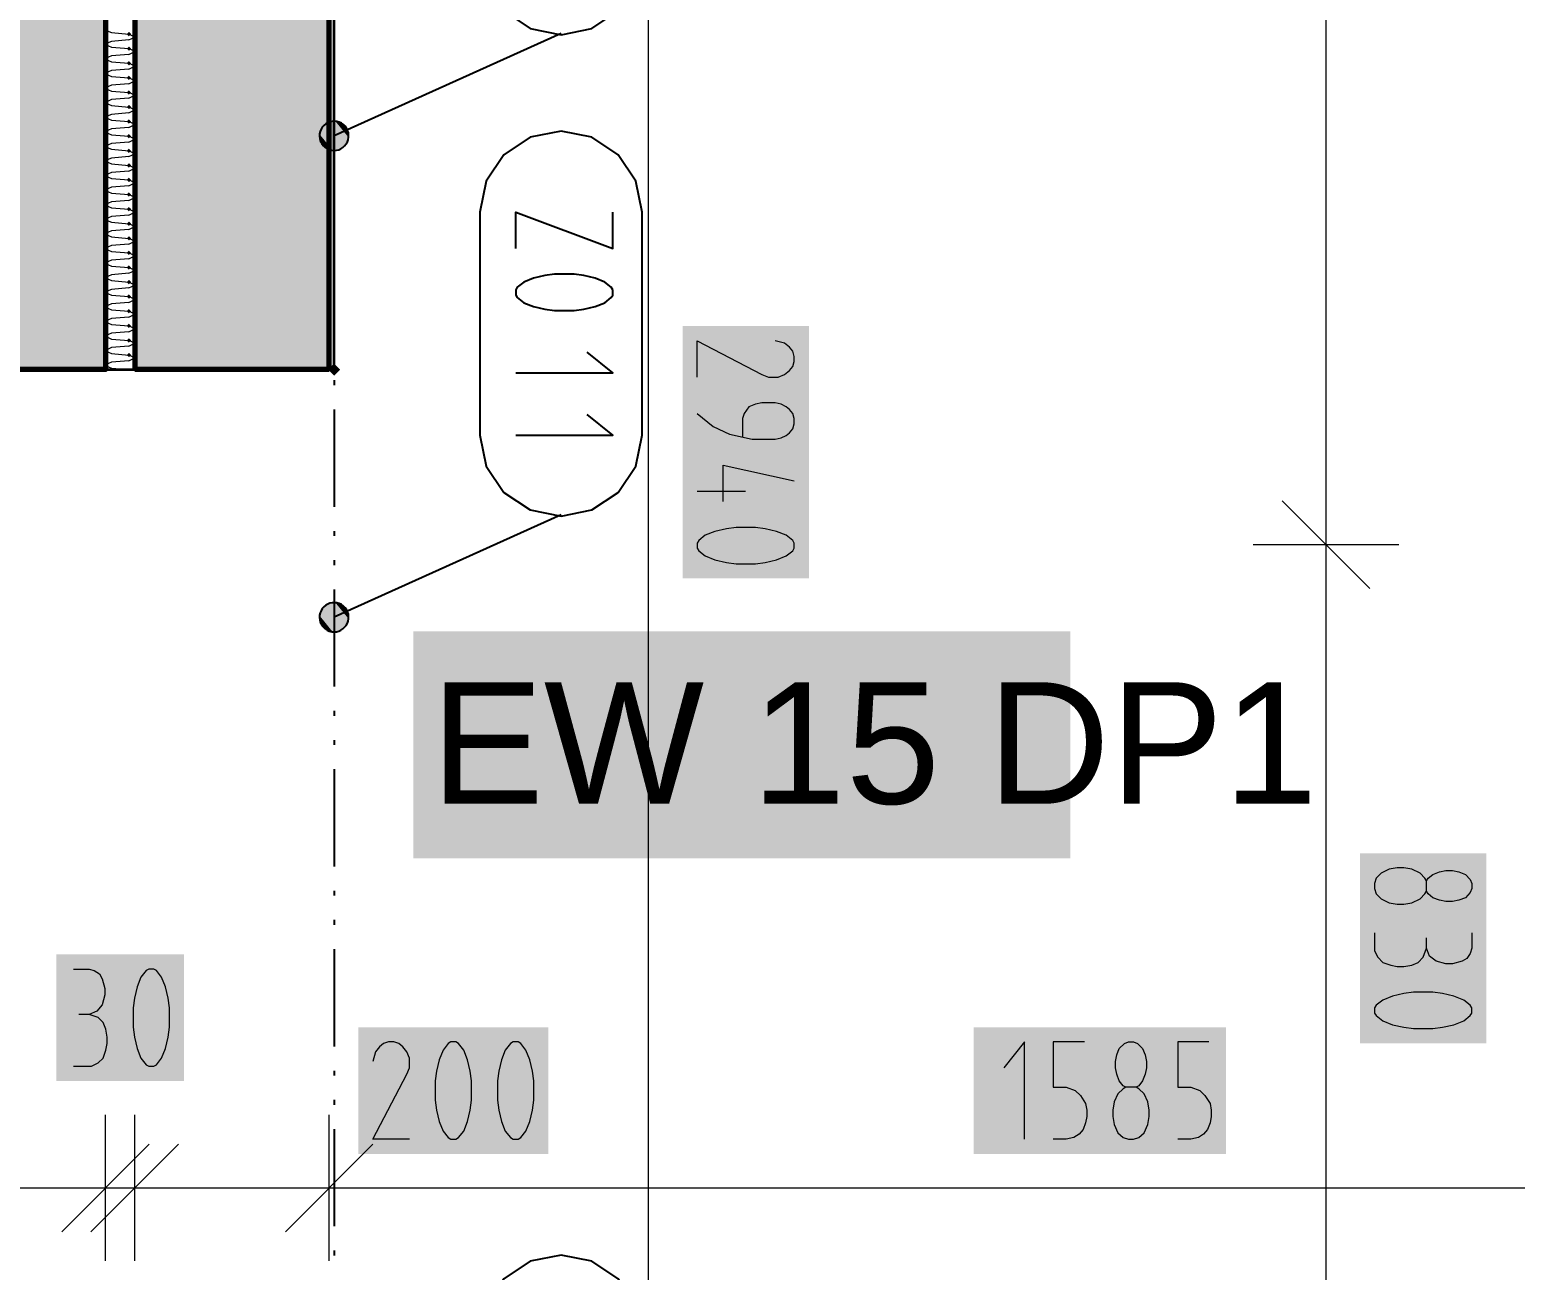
# Model space of a CAD drawing. Header units: millimetres. Extents: x 0 to 594, y 0 to 420.
# Drawn here: x 439.64 to 451.67, y 257.56 to 267.6 of the extents above; entities that cross this region are included whole.
import ezdxf

# ---------------------------------------------------------------- set-up
doc = ezdxf.new("R2010")
doc.units = ezdxf.units.MM
doc.header["$LTSCALE"] = 8
for name, color, linetype in [('PDF_Koty delkove', 7, 'Continuous'), ('PDF_Omitka', 7, 'Continuous'), ('PDF_Popis Zamecnicke vyrobky', 7, 'Continuous'), ('PDF_Steny obvodove nosne', 7, 'Continuous'), ('PDF_Steny sendvic', 7, 'Continuous'), ('PDF_Text', 7, 'Continuous')]:
    doc.layers.add(name, color=color, linetype=linetype)
doc.layers.add('PDF_Popis PO dveri', color=7, linetype='Continuous', true_color=0xffffff)
doc.styles.add('PDF Arial', font='arial.ttf')

msp = doc.modelspace()

# ---------------------------------------------------------------- hatches: boundary and pattern name
at = {"layer": 'PDF_Steny obvodove nosne', "true_color": 0xc0c0c0, "transparency": 33554559}
msp.add_hatch(color=9, dxfattribs=at).paths.add_polyline_path([(440.256, 268.63), (421.595, 268.63), (421.595, 267.213), (438.839, 267.213), (440.256, 267.213)])

# ---------------------------------------------------------------- linework, layer by layer
at = {"layer": 'PDF_Koty delkove', "lineweight": 18}
for points in [[(444.652, 151.701), (444.652, 152.291), (444.652, 153.433), (444.652, 155.441), (444.652, 174.221), (444.652, 190.126), (444.652, 190.913), (444.652, 200.953), (444.652, 202.921), (444.652, 206.937), (444.652, 208.118), (444.652, 208.63), (444.652, 250.48), (444.652, 250.992), (444.652, 252.606), (444.652, 275.756), (444.652, 276.386), (444.652, 282.456), (444.652, 299.653), (444.652, 301.622), (444.652, 302.213)], [(450.138, 299.653), (450.138, 298.197), (450.138, 288.118), (450.138, 275.756), (450.138, 263.433), (450.138, 256.898), (450.138, 252.604)], [(445.046, 264.79), (445.046, 265.084), (445.571, 264.811), (445.624, 264.79), (445.702, 264.79), (445.754, 264.811), (445.794, 264.842), (445.821, 264.874), (445.833, 264.916), (445.833, 264.957), (445.821, 265), (445.794, 265.031), (445.754, 265.063), (445.677, 265.084)], [(445.768, 264.317), (445.794, 264.338), (445.821, 264.37), (445.833, 264.412), (445.833, 264.453), (445.821, 264.496), (445.794, 264.527), (445.768, 264.548), (445.728, 264.569), (445.677, 264.58), (445.571, 264.58), (445.519, 264.569), (445.466, 264.548), (445.427, 264.496), (445.414, 264.453), (445.414, 264.307)], [(445.046, 264.496), (445.177, 264.39), (445.309, 264.327), (445.492, 264.286), (445.677, 264.286), (445.728, 264.297), (445.768, 264.317)], [(445.256, 263.782), (445.256, 264.076), (445.833, 263.949)], [(445.046, 263.866), (445.439, 263.866)], [(449.784, 263.787), (450.493, 263.079)], [(449.548, 263.433), (450.138, 263.433), (450.729, 263.433)], [(450.952, 260.711), (450.966, 260.732), (451.005, 260.763), (451.057, 260.784), (451.11, 260.795), (451.163, 260.795), (451.215, 260.784), (451.267, 260.763), (451.307, 260.721), (451.319, 260.69), (451.319, 260.648), (451.307, 260.617), (451.267, 260.574), (451.215, 260.554), (451.163, 260.543), (451.11, 260.543), (451.057, 260.554), (451.005, 260.574), (450.966, 260.606), (450.952, 260.627)], [(450.532, 260.291), (450.532, 260.144)], [(451.319, 260.291), (451.319, 260.165), (451.307, 260.123), (451.28, 260.081), (451.241, 260.06), (451.163, 260.039), (451.11, 260.039), (451.031, 260.06), (450.978, 260.102), (450.952, 260.165), (450.952, 260.249)], [(450.532, 260.144), (450.559, 260.092), (450.598, 260.05), (450.663, 260.029), (450.716, 260.018), (450.769, 260.018), (450.834, 260.029), (450.886, 260.05), (450.926, 260.092), (450.952, 260.165)], [(439.997, 259.996), (440.123, 259.996), (440.165, 259.984), (440.206, 259.957), (440.228, 259.918), (440.249, 259.84), (440.249, 259.787), (440.228, 259.708), (440.186, 259.655), (440.123, 259.629), (440.039, 259.629)], [(440.773, 259.525), (440.773, 259.682), (440.763, 259.76), (440.742, 259.852), (440.71, 259.931), (440.669, 259.984), (440.647, 259.996), (440.606, 259.996), (440.584, 259.984), (440.543, 259.931), (440.511, 259.852), (440.49, 259.76), (440.479, 259.682), (440.479, 259.525), (440.49, 259.446), (440.511, 259.354), (440.543, 259.275), (440.584, 259.222), (440.606, 259.209), (440.647, 259.209), (440.669, 259.222), (440.71, 259.275), (440.742, 259.354)], [(439.997, 259.209), (440.143, 259.209), (440.196, 259.236), (440.238, 259.275), (440.259, 259.34), (440.269, 259.393), (440.269, 259.446), (440.259, 259.511), (440.238, 259.563), (440.196, 259.603), (440.123, 259.629)], [(440.742, 259.354), (440.763, 259.446), (440.773, 259.525)], [(442.716, 258.618), (442.421, 258.618), (442.695, 259.144), (442.716, 259.196), (442.716, 259.275), (442.695, 259.327), (442.663, 259.366), (442.632, 259.393), (442.59, 259.406), (442.548, 259.406), (442.506, 259.393), (442.474, 259.366), (442.443, 259.327), (442.421, 259.249)], [(443.723, 258.934), (443.723, 259.092), (443.713, 259.17), (443.692, 259.262), (443.66, 259.34), (443.619, 259.393), (443.597, 259.406), (443.556, 259.406), (443.534, 259.393), (443.493, 259.34), (443.461, 259.262), (443.44, 259.17)], [(447.698, 258.618), (447.698, 259.406), (447.531, 259.196)], [(448.182, 259.406), (447.93, 259.406), (447.93, 259.039), (448.035, 259.039), (448.108, 259.012), (448.15, 258.973), (448.192, 258.907), (448.202, 258.855), (448.202, 258.803), (448.192, 258.75), (448.171, 258.698), (448.139, 258.659), (448.098, 258.632), (448.035, 258.618), (447.93, 258.618)], [(448.497, 259.052), (448.465, 259.092), (448.444, 259.144), (448.434, 259.196), (448.434, 259.249), (448.444, 259.301), (448.465, 259.354), (448.507, 259.393), (448.539, 259.406), (448.58, 259.406), (448.612, 259.393), (448.654, 259.354), (448.675, 259.301), (448.686, 259.249), (448.686, 259.196), (448.675, 259.144), (448.654, 259.092), (448.623, 259.052), (448.602, 259.039)], [(449.189, 259.406), (448.938, 259.406), (448.938, 259.039), (449.043, 259.039), (449.116, 259.012), (449.158, 258.973), (449.2, 258.907), (449.21, 258.855), (449.21, 258.803), (449.2, 258.75), (449.179, 258.698), (449.147, 258.659), (449.106, 258.632), (449.043, 258.618), (448.938, 258.618)], [(443.44, 259.17), (443.429, 259.092), (443.429, 258.934), (443.44, 258.855), (443.461, 258.763), (443.493, 258.685), (443.534, 258.632), (443.556, 258.618), (443.597, 258.618), (443.619, 258.632), (443.66, 258.685), (443.692, 258.763), (443.713, 258.855), (443.723, 258.934)], [(448.517, 259.039), (448.497, 259.052)], [(440.256, 257.634), (440.256, 258.225), (440.256, 258.815)], [(440.492, 257.634), (440.492, 258.225), (440.492, 258.815)], [(442.067, 257.634), (442.067, 258.225), (442.067, 258.815)], [(439.902, 257.87), (440.61, 258.579)], [(440.138, 257.87), (440.847, 258.579)], [(441.713, 257.87), (442.421, 258.579)], [(421.555, 258.225), (423.012, 258.225), (438.839, 258.225), (440.256, 258.225), (440.492, 258.225), (442.067, 258.225)], [(442.067, 258.225), (454.547, 258.225), (455.177, 258.225)]]:
    msp.add_lwpolyline(points, dxfattribs=at)
for points in [[(445.362, 263.278), (445.519, 263.278), (445.597, 263.289), (445.689, 263.309), (445.768, 263.341), (445.821, 263.383), (445.833, 263.404), (445.833, 263.446), (445.821, 263.467), (445.768, 263.509), (445.689, 263.54), (445.597, 263.561), (445.519, 263.572), (445.362, 263.572), (445.283, 263.561), (445.191, 263.54), (445.112, 263.509), (445.059, 263.467), (445.046, 263.446), (445.046, 263.404), (445.059, 263.383), (445.112, 263.341), (445.191, 263.309), (445.283, 263.289)], [(450.716, 260.522), (450.769, 260.522), (450.834, 260.533), (450.9, 260.564), (450.939, 260.606), (450.952, 260.627), (450.952, 260.711), (450.939, 260.732), (450.9, 260.774), (450.834, 260.806), (450.769, 260.816), (450.716, 260.816), (450.651, 260.806), (450.585, 260.774), (450.545, 260.732), (450.532, 260.69), (450.532, 260.648), (450.545, 260.606), (450.585, 260.564), (450.651, 260.533)], [(450.848, 259.514), (451.005, 259.514), (451.083, 259.525), (451.175, 259.546), (451.254, 259.577), (451.307, 259.619), (451.319, 259.64), (451.319, 259.682), (451.307, 259.703), (451.254, 259.745), (451.175, 259.776), (451.083, 259.798), (451.005, 259.808), (450.848, 259.808), (450.769, 259.798), (450.677, 259.776), (450.598, 259.745), (450.545, 259.703), (450.532, 259.682), (450.532, 259.64), (450.545, 259.619), (450.598, 259.577), (450.677, 259.546), (450.769, 259.525)], [(443.219, 258.934), (443.219, 259.092), (443.209, 259.17), (443.188, 259.262), (443.157, 259.34), (443.115, 259.393), (443.093, 259.406), (443.052, 259.406), (443.03, 259.393), (442.989, 259.34), (442.957, 259.262), (442.936, 259.17), (442.925, 259.092), (442.925, 258.934), (442.936, 258.855), (442.957, 258.763), (442.989, 258.685), (443.03, 258.632), (443.052, 258.618), (443.093, 258.618), (443.115, 258.632), (443.157, 258.685), (443.188, 258.763), (443.209, 258.855)], [(448.706, 258.803), (448.706, 258.855), (448.696, 258.921), (448.665, 258.986), (448.623, 259.026), (448.602, 259.039), (448.517, 259.039), (448.497, 259.026), (448.454, 258.986), (448.423, 258.921), (448.412, 258.855), (448.412, 258.803), (448.423, 258.737), (448.454, 258.671), (448.497, 258.632), (448.539, 258.618), (448.58, 258.618), (448.623, 258.632), (448.665, 258.671), (448.696, 258.737)]]:
    msp.add_lwpolyline(points, close=True, dxfattribs=at)
at = {"layer": 'PDF_Koty delkove', "color": 7, "lineweight": 18, "true_color": 0xffffff, "transparency": 33554559}
for points in [[(444.928, 265.202), (444.928, 263.16), (445.951, 265.202), (445.951, 263.16)], [(450.414, 260.934), (450.414, 259.396), (451.437, 260.934), (451.437, 259.396)], [(439.857, 259.091), (440.891, 259.091), (439.857, 260.115), (440.891, 260.115)], [(442.303, 258.5), (443.841, 258.5), (442.303, 259.524), (443.841, 259.524)], [(447.286, 258.5), (449.328, 258.5), (447.286, 259.524), (449.328, 259.524)]]:
    msp.add_solid(points, dxfattribs=at)
at = {"layer": 'PDF_Omitka', "lineweight": 35}
for points in [[(442.106, 264.85), (442.106, 270.441), (442.067, 270.441), (442.067, 268.866), (442.067, 264.85)], [(442.106, 264.85), (442.067, 264.85)]]:
    msp.add_lwpolyline(points, dxfattribs=at)
at = {"layer": 'PDF_Popis PO dveri', "lineweight": 18, "transparency": 33554559}
msp.add_solid([(442.747, 260.893), (448.069, 260.893), (442.747, 262.73), (448.069, 262.73)], dxfattribs=at)
at = {"layer": 'PDF_Popis Zamecnicke vyrobky', "lineweight": 25}
for points in [[(443.288, 268.219), (443.338, 267.967), (443.48, 267.755), (443.693, 267.612), (443.944, 267.562), (444.195, 267.612), (444.408, 267.755), (444.55, 267.967), (444.6, 268.219)], [(443.944, 267.573), (442.106, 266.743)], [(441.999, 266.694), (442.008, 266.678), (442.02, 266.662), (442.034, 266.649), (442.05, 266.639), (442.068, 266.631), (442.087, 266.627), (442.106, 266.625), (442.125, 266.626), (442.144, 266.631), (442.162, 266.639), (442.178, 266.649), (442.192, 266.662), (442.204, 266.677), (442.214, 266.694), (442.22, 266.712), (442.224, 266.731), (442.224, 266.75), (442.222, 266.769), (442.216, 266.787), (442.207, 266.805), (442.196, 266.82), (442.182, 266.834), (442.166, 266.845), (442.149, 266.853), (442.13, 266.859), (442.111, 266.861), (442.092, 266.86), (442.073, 266.856), (442.055, 266.849), (442.039, 266.84), (442.024, 266.827), (442.011, 266.813), (442.001, 266.796), (441.994, 266.778), (441.989, 266.76), (441.988, 266.74), (441.99, 266.721), (441.995, 266.703), (441.999, 266.694)], [(442.058, 266.851), (442.058, 266.851)], [(441.999, 266.694), (441.999, 266.694)], [(442.214, 266.792), (442.214, 266.792)], [(442.155, 266.635), (442.155, 266.635)], [(443.577, 265.832), (443.577, 266.126), (444.364, 265.832), (444.364, 266.126)], [(444.364, 265.496), (444.351, 265.517), (444.299, 265.559), (444.22, 265.59), (444.128, 265.612), (444.05, 265.622), (443.892, 265.622), (443.814, 265.612), (443.721, 265.59), (443.643, 265.559), (443.59, 265.517), (443.577, 265.496), (443.577, 265.454), (443.59, 265.433), (443.643, 265.391), (443.721, 265.36), (443.814, 265.339), (443.892, 265.328)], [(443.892, 265.328), (444.05, 265.328), (444.128, 265.339), (444.22, 265.36), (444.299, 265.391), (444.351, 265.433), (444.364, 265.454), (444.364, 265.496)], [(443.577, 264.824), (444.364, 264.824), (444.155, 264.992)], [(443.577, 264.32), (444.364, 264.32), (444.155, 264.488)], [(443.944, 263.675), (442.106, 262.845)], [(442.058, 262.953), (442.058, 262.953)], [(442.214, 262.894), (442.214, 262.894)], [(441.999, 262.796), (441.999, 262.796)], [(442.155, 262.737), (442.155, 262.737)]]:
    msp.add_lwpolyline(points, dxfattribs=at)
for points in [[(443.288, 264.32), (443.338, 264.069), (443.48, 263.856), (443.693, 263.714), (443.944, 263.664), (444.195, 263.714), (444.408, 263.856), (444.55, 264.069), (444.6, 264.32), (444.6, 266.126), (444.55, 266.377), (444.408, 266.59), (444.195, 266.732), (443.944, 266.782), (443.693, 266.732), (443.48, 266.59), (443.338, 266.377), (443.288, 266.126)], [(441.999, 262.796), (442.008, 262.779), (442.02, 262.764), (442.034, 262.751), (442.05, 262.741), (442.068, 262.733), (442.087, 262.728), (442.106, 262.727), (442.125, 262.728), (442.144, 262.733), (442.162, 262.741), (442.178, 262.751), (442.192, 262.764), (442.204, 262.779), (442.214, 262.796), (442.22, 262.814), (442.224, 262.833), (442.224, 262.852), (442.222, 262.871), (442.216, 262.889), (442.207, 262.907), (442.196, 262.922), (442.182, 262.936), (442.166, 262.947), (442.149, 262.955), (442.13, 262.961), (442.111, 262.963), (442.092, 262.962), (442.073, 262.958), (442.055, 262.951), (442.039, 262.942), (442.024, 262.929), (442.011, 262.915), (442.001, 262.898), (441.994, 262.88), (441.989, 262.862), (441.988, 262.842), (441.99, 262.823), (441.995, 262.805)], [(443.288, 255.219), (443.338, 254.968), (443.48, 254.755), (443.693, 254.613), (443.944, 254.563), (444.195, 254.613), (444.408, 254.755), (444.55, 254.968), (444.6, 255.219), (444.6, 257.025), (444.55, 257.276), (444.408, 257.489), (444.195, 257.631), (443.944, 257.681), (443.693, 257.631), (443.48, 257.489), (443.338, 257.276), (443.288, 257.025)]]:
    msp.add_lwpolyline(points, close=True, dxfattribs=at)
at = {"layer": 'PDF_Popis Zamecnicke vyrobky', "lineweight": 25, "transparency": 33554559}
for points in [[(442.155, 266.635), (442.058, 266.851), (442.011, 266.811)], [(442.202, 266.675), (442.118, 266.86), (442.058, 266.851)], [(442.202, 266.675), (442.058, 266.851), (442.155, 266.635)], [(442.223, 266.731), (442.175, 266.839), (442.118, 266.86)], [(442.223, 266.731), (442.118, 266.86), (442.202, 266.675)], [(442.175, 266.839), (442.223, 266.731), (442.214, 266.792)], [(442.094, 266.626), (442.011, 266.811), (441.99, 266.755)], [(442.094, 266.626), (441.99, 266.755), (442.038, 266.647)], [(442.038, 266.647), (441.99, 266.755), (441.999, 266.694)], [(442.155, 266.635), (442.011, 266.811), (442.094, 266.626)], [(442.094, 262.728), (442.011, 262.913), (441.99, 262.857)], [(442.094, 262.728), (441.99, 262.857), (442.038, 262.749)], [(442.038, 262.749), (441.99, 262.857), (441.999, 262.796)], [(442.155, 262.737), (442.058, 262.953), (442.011, 262.913)], [(442.155, 262.737), (442.011, 262.913), (442.094, 262.728)], [(442.202, 262.777), (442.118, 262.962), (442.058, 262.953)], [(442.202, 262.777), (442.058, 262.953), (442.155, 262.737)], [(442.223, 262.833), (442.175, 262.941), (442.118, 262.962)], [(442.223, 262.833), (442.118, 262.962), (442.202, 262.777)], [(442.175, 262.941), (442.223, 262.833), (442.214, 262.894)]]:
    msp.add_solid(points, dxfattribs=at)
at = {"layer": 'PDF_Steny obvodove nosne', "lineweight": 70}
for points in [[(440.492, 268.866), (440.492, 264.85)], [(442.067, 264.85), (442.067, 268.866)], [(421.595, 267.213), (421.595, 268.63), (440.256, 268.63), (440.256, 267.213), (440.256, 267.213), (440.256, 264.85), (438.839, 264.85), (438.839, 267.213), (423.012, 267.213)], [(442.067, 264.85), (440.492, 264.85)]]:
    msp.add_lwpolyline(points, dxfattribs=at)
at = {"layer": 'PDF_Steny obvodove nosne', "color": 9, "lineweight": 9, "true_color": 0xc0c0c0, "transparency": 33554559}
for points in [[(440.492, 264.85), (442.067, 264.85), (440.492, 268.866), (442.067, 268.866)], [(438.839, 264.85), (440.256, 264.85), (438.839, 267.213), (440.256, 267.213)]]:
    msp.add_solid(points, dxfattribs=at)
at = {"layer": 'PDF_Steny sendvic', "lineweight": 35}
msp.add_lwpolyline([(440.256, 268.63), (440.256, 267.213), (440.256, 264.85), (440.492, 264.85), (440.492, 268.866), (440.335, 268.866)], dxfattribs=at)
at = {"layer": 'PDF_Steny sendvic', "lineweight": 9}
for points in [[(440.256, 267.6), (440.303, 267.579)], [(440.303, 267.579), (440.445, 267.567)], [(440.303, 267.579), (440.303, 267.579)], [(440.492, 267.543), (440.445, 267.567)], [(440.445, 267.52), (440.492, 267.543)], [(440.303, 267.508), (440.256, 267.487)], [(440.256, 267.482), (440.303, 267.46)], [(440.445, 267.52), (440.303, 267.508)], [(440.303, 267.46), (440.445, 267.449)], [(440.303, 267.46), (440.303, 267.46)], [(440.492, 267.425), (440.445, 267.449)], [(440.445, 267.402), (440.492, 267.425)], [(440.303, 267.39), (440.256, 267.369)], [(440.256, 267.364), (440.303, 267.342)], [(440.445, 267.402), (440.303, 267.39)], [(440.303, 267.342), (440.445, 267.331)], [(440.303, 267.342), (440.303, 267.342)], [(440.492, 267.307), (440.445, 267.331)], [(440.445, 267.283), (440.492, 267.307)], [(440.303, 267.272), (440.256, 267.25)], [(440.256, 267.246), (440.303, 267.224)], [(440.445, 267.283), (440.303, 267.272)], [(440.303, 267.224), (440.445, 267.213)], [(440.303, 267.224), (440.303, 267.224)], [(440.492, 267.189), (440.445, 267.213)], [(440.445, 267.165), (440.492, 267.189)], [(440.303, 267.154), (440.256, 267.132)], [(440.256, 267.127), (440.303, 267.106)], [(440.445, 267.165), (440.303, 267.154)], [(440.303, 267.106), (440.445, 267.094)], [(440.303, 267.106), (440.303, 267.106)], [(440.492, 267.071), (440.445, 267.094)], [(440.445, 267.047), (440.492, 267.071)], [(440.303, 267.036), (440.256, 267.014)], [(440.256, 267.009), (440.303, 266.988)], [(440.445, 267.047), (440.303, 267.036)], [(440.303, 266.988), (440.445, 266.976)], [(440.303, 266.988), (440.303, 266.988)], [(440.492, 266.953), (440.445, 266.976)], [(440.445, 266.929), (440.492, 266.953)], [(440.303, 266.917), (440.256, 266.896)], [(440.256, 266.891), (440.303, 266.87)], [(440.445, 266.929), (440.303, 266.917)], [(440.303, 266.87), (440.445, 266.858)], [(440.303, 266.87), (440.303, 266.87)], [(440.492, 266.835), (440.445, 266.858)], [(440.445, 266.811), (440.492, 266.835)], [(440.303, 266.799), (440.256, 266.778)], [(440.256, 266.773), (440.303, 266.752)], [(440.445, 266.811), (440.303, 266.799)], [(440.303, 266.752), (440.445, 266.74)], [(440.303, 266.752), (440.303, 266.752)], [(440.492, 266.716), (440.445, 266.74)], [(440.445, 266.693), (440.492, 266.716)], [(440.303, 266.681), (440.256, 266.66)], [(440.256, 266.655), (440.303, 266.634)], [(440.445, 266.693), (440.303, 266.681)], [(440.303, 266.634), (440.445, 266.622)], [(440.303, 266.634), (440.303, 266.634)], [(440.445, 266.575), (440.303, 266.563)], [(440.492, 266.598), (440.445, 266.622)], [(440.445, 266.575), (440.492, 266.598)], [(440.303, 266.563), (440.256, 266.542)], [(440.256, 266.537), (440.303, 266.516)], [(440.303, 266.516), (440.445, 266.504)], [(440.303, 266.516), (440.303, 266.516)], [(440.445, 266.457), (440.303, 266.445)], [(440.492, 266.48), (440.445, 266.504)], [(440.445, 266.457), (440.492, 266.48)], [(440.303, 266.445), (440.256, 266.424)], [(440.256, 266.419), (440.303, 266.397)], [(440.303, 266.397), (440.445, 266.386)], [(440.303, 266.397), (440.303, 266.397)], [(440.445, 266.339), (440.303, 266.327)], [(440.492, 266.362), (440.445, 266.386)], [(440.445, 266.339), (440.492, 266.362)], [(440.303, 266.327), (440.256, 266.306)], [(440.256, 266.301), (440.303, 266.279)], [(440.303, 266.279), (440.445, 266.268)], [(440.303, 266.279), (440.303, 266.279)], [(440.445, 266.22), (440.303, 266.209)], [(440.492, 266.244), (440.445, 266.268)], [(440.445, 266.22), (440.492, 266.244)], [(440.303, 266.209), (440.256, 266.187)], [(440.256, 266.183), (440.303, 266.161)], [(440.303, 266.161), (440.445, 266.15)], [(440.303, 266.161), (440.303, 266.161)], [(440.445, 266.102), (440.303, 266.091)], [(440.492, 266.126), (440.445, 266.15)], [(440.445, 266.102), (440.492, 266.126)], [(440.303, 266.091), (440.256, 266.069)], [(440.256, 266.064), (440.303, 266.043)], [(440.303, 265.973), (440.256, 265.951)], [(440.303, 266.043), (440.445, 266.031)], [(440.303, 266.043), (440.303, 266.043)], [(440.445, 265.984), (440.303, 265.973)], [(440.492, 266.008), (440.445, 266.031)], [(440.445, 265.984), (440.492, 266.008)], [(440.256, 265.946), (440.303, 265.925)], [(440.303, 265.854), (440.256, 265.833)], [(440.303, 265.925), (440.445, 265.913)], [(440.303, 265.925), (440.303, 265.925)], [(440.445, 265.866), (440.303, 265.854)], [(440.492, 265.89), (440.445, 265.913)], [(440.445, 265.866), (440.492, 265.89)], [(440.256, 265.828), (440.303, 265.807)], [(440.303, 265.736), (440.256, 265.715)], [(440.303, 265.807), (440.445, 265.795)], [(440.303, 265.807), (440.303, 265.807)], [(440.445, 265.748), (440.303, 265.736)], [(440.492, 265.772), (440.445, 265.795)], [(440.445, 265.748), (440.492, 265.772)], [(440.256, 265.71), (440.303, 265.689)], [(440.303, 265.618), (440.256, 265.597)], [(440.303, 265.689), (440.445, 265.677)], [(440.303, 265.689), (440.303, 265.689)], [(440.445, 265.63), (440.303, 265.618)], [(440.492, 265.654), (440.445, 265.677)], [(440.445, 265.63), (440.492, 265.654)], [(440.256, 265.592), (440.303, 265.571)], [(440.303, 265.5), (440.256, 265.479)], [(440.303, 265.571), (440.445, 265.559)], [(440.303, 265.571), (440.303, 265.571)], [(440.445, 265.512), (440.303, 265.5)], [(440.492, 265.535), (440.445, 265.559)], [(440.445, 265.512), (440.492, 265.535)], [(440.256, 265.474), (440.303, 265.453)], [(440.303, 265.382), (440.256, 265.361)], [(440.303, 265.453), (440.445, 265.441)], [(440.303, 265.453), (440.303, 265.453)], [(440.303, 265.453), (440.303, 265.453)], [(440.445, 265.394), (440.303, 265.382)], [(440.492, 265.417), (440.445, 265.441)], [(440.445, 265.394), (440.492, 265.417)], [(440.256, 265.356), (440.303, 265.334)], [(440.303, 265.264), (440.256, 265.243)], [(440.303, 265.334), (440.445, 265.323)], [(440.303, 265.334), (440.303, 265.334)], [(440.445, 265.276), (440.303, 265.264)], [(440.492, 265.299), (440.445, 265.323)], [(440.445, 265.276), (440.492, 265.299)], [(440.256, 265.238), (440.303, 265.216)], [(440.303, 265.146), (440.256, 265.124)], [(440.303, 265.216), (440.445, 265.205)], [(440.303, 265.216), (440.303, 265.216)], [(440.445, 265.157), (440.303, 265.146)], [(440.492, 265.181), (440.445, 265.205)], [(440.445, 265.157), (440.492, 265.181)], [(440.256, 265.12), (440.303, 265.098)], [(440.303, 265.028), (440.256, 265.006)], [(440.303, 265.098), (440.445, 265.087)], [(440.303, 265.098), (440.303, 265.098)], [(440.445, 265.039), (440.303, 265.028)], [(440.492, 265.063), (440.445, 265.087)], [(440.445, 265.039), (440.492, 265.063)], [(440.256, 265.001), (440.303, 264.98)], [(440.445, 264.921), (440.303, 264.91), (440.256, 264.888)], [(440.303, 264.98), (440.445, 264.968)], [(440.303, 264.98), (440.303, 264.98)], [(440.492, 264.945), (440.445, 264.968)], [(440.445, 264.921), (440.492, 264.945)], [(440.256, 264.883), (440.303, 264.862)], [(440.303, 264.862), (440.445, 264.85), (440.445, 264.85)], [(440.303, 264.862), (440.303, 264.862)]]:
    msp.add_lwpolyline(points, dxfattribs=at)
at = {"layer": 'PDF_Steny sendvic', "lineweight": 25}
for points in [[(442.106, 264.764), (442.106, 264.725)], [(442.106, 264.528), (442.106, 263.74)], [(442.106, 263.543), (442.106, 263.504)], [(442.106, 263.307), (442.106, 263.268)], [(442.106, 263.071), (442.106, 262.284)], [(442.106, 262.087), (442.106, 262.047)], [(442.106, 261.851), (442.106, 261.811)], [(442.106, 261.614), (442.106, 260.827)], [(442.106, 260.63), (442.106, 260.591)], [(442.106, 260.394), (442.106, 260.354)], [(442.106, 260.158), (442.106, 259.37)], [(442.106, 259.173), (442.106, 259.134)], [(442.106, 258.937), (442.106, 258.898)], [(442.106, 258.701), (442.106, 257.914)], [(442.106, 257.717), (442.106, 257.677)]]:
    msp.add_lwpolyline(points, dxfattribs=at)
at = {"layer": 'PDF_Steny sendvic', "lineweight": 9, "transparency": 33554559}
for points in [[(440.445, 267.585), (440.463, 267.567), (440.427, 267.567), (440.445, 267.549)], [(440.445, 267.466), (440.463, 267.449), (440.427, 267.449), (440.445, 267.431)], [(440.445, 267.348), (440.463, 267.331), (440.427, 267.331), (440.445, 267.313)], [(440.445, 267.23), (440.463, 267.213), (440.427, 267.213), (440.445, 267.195)], [(440.445, 267.112), (440.463, 267.094), (440.427, 267.094), (440.445, 267.077)], [(440.445, 266.994), (440.463, 266.976), (440.427, 266.976), (440.445, 266.959)], [(440.445, 266.876), (440.463, 266.858), (440.427, 266.858), (440.445, 266.841)], [(440.445, 266.758), (440.463, 266.74), (440.427, 266.74), (440.445, 266.722)], [(440.445, 266.64), (440.463, 266.622), (440.427, 266.622), (440.445, 266.604)], [(440.445, 266.522), (440.463, 266.504), (440.427, 266.504), (440.445, 266.486)], [(440.445, 266.404), (440.463, 266.386), (440.427, 266.386), (440.445, 266.368)], [(440.445, 266.285), (440.463, 266.268), (440.427, 266.268), (440.445, 266.25)], [(440.445, 266.167), (440.463, 266.15), (440.427, 266.15), (440.445, 266.132)], [(440.445, 266.049), (440.463, 266.031), (440.427, 266.031), (440.445, 266.014)], [(440.445, 265.931), (440.463, 265.913), (440.427, 265.913), (440.445, 265.896)], [(440.445, 265.813), (440.463, 265.795), (440.427, 265.795), (440.445, 265.778)], [(440.445, 265.695), (440.463, 265.677), (440.427, 265.677), (440.445, 265.659)], [(440.445, 265.577), (440.463, 265.559), (440.427, 265.559), (440.445, 265.541)], [(440.445, 265.459), (440.463, 265.441), (440.427, 265.441), (440.445, 265.423)], [(440.445, 265.341), (440.463, 265.323), (440.427, 265.323), (440.445, 265.305)], [(440.445, 265.222), (440.463, 265.205), (440.427, 265.205), (440.445, 265.187)], [(440.445, 265.104), (440.463, 265.087), (440.427, 265.087), (440.445, 265.069)], [(440.445, 264.986), (440.463, 264.968), (440.427, 264.968), (440.445, 264.951)]]:
    msp.add_solid(points, dxfattribs=at)
at = {"layer": 'PDF_Steny sendvic', "lineweight": 25, "transparency": 33554559}
msp.add_solid([(442.106, 264.9), (442.156, 264.85), (442.057, 264.85), (442.106, 264.801)], dxfattribs=at)

# ---------------------------------------------------------------- texts
at = {"layer": 'PDF_Text', "insert": (442.888, 261.82), "char_height": 0.9844, "attachment_point": 4, "style": 'PDF Arial'}
msp.add_mtext('EW 15 DP1', dxfattribs=at)

doc.saveas('drawing.dxf')
